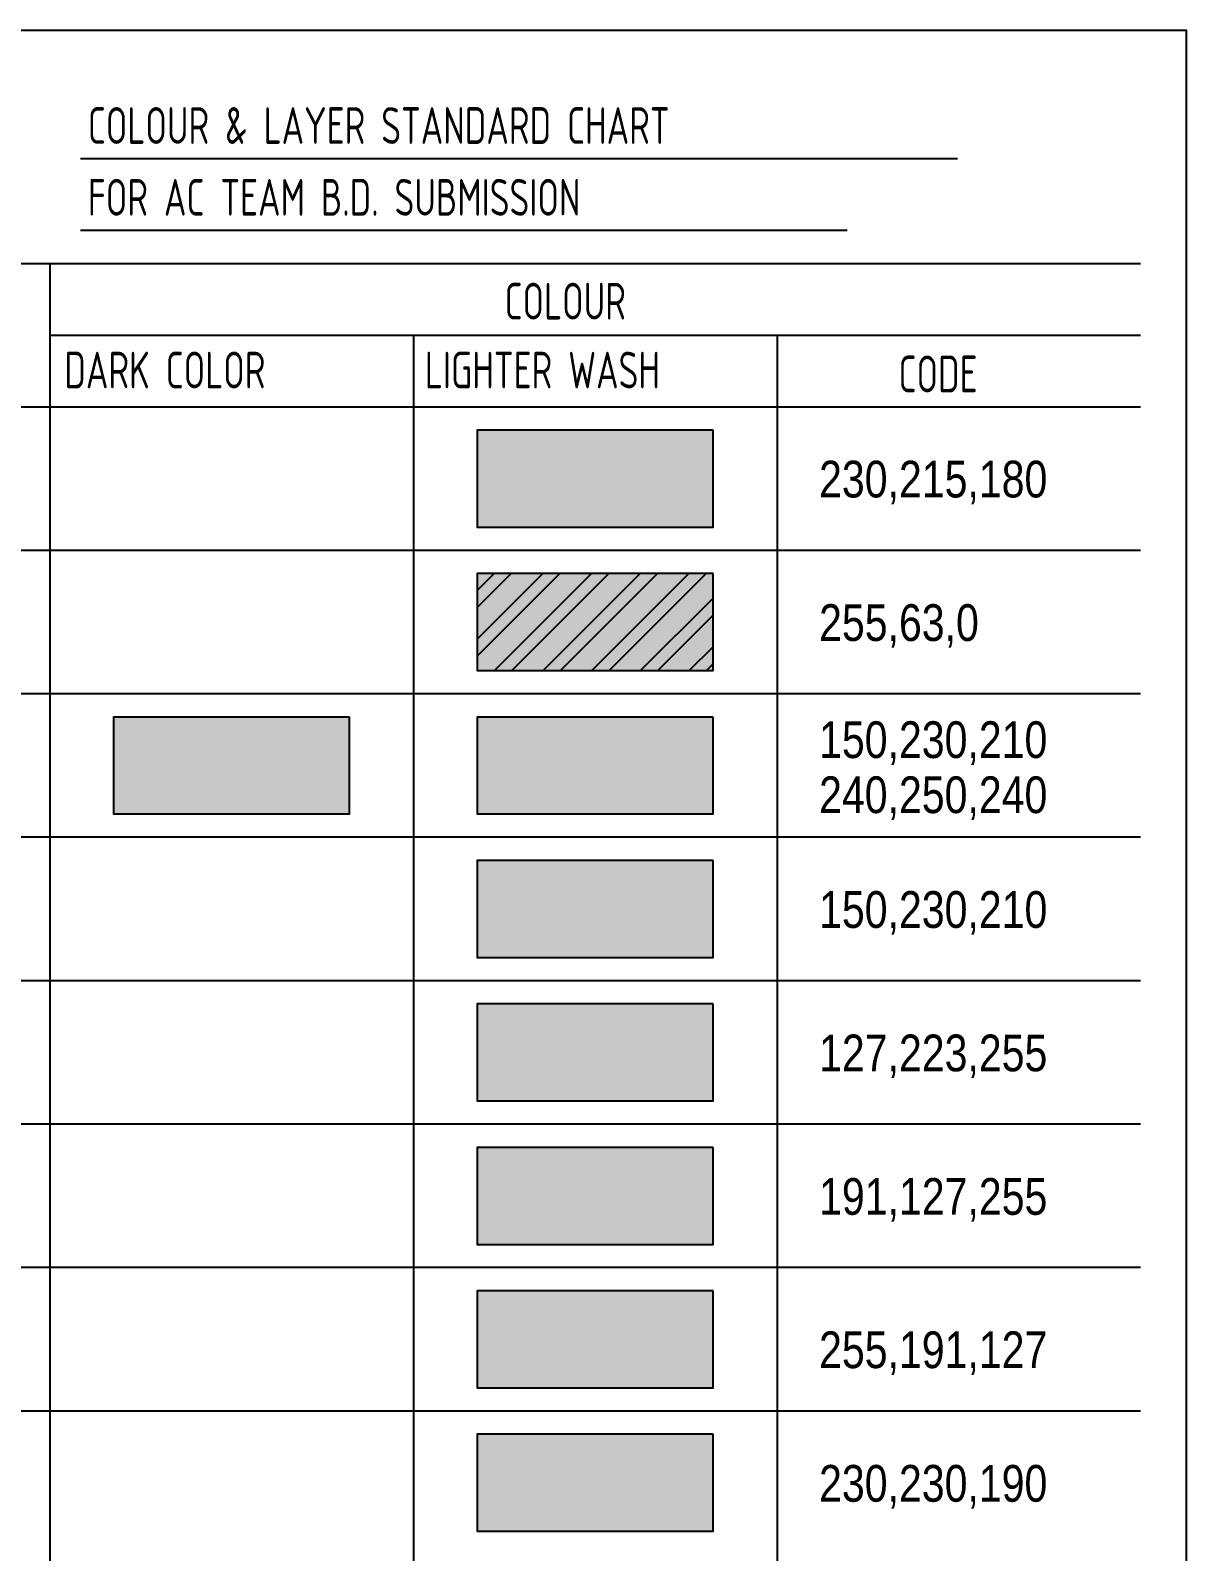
# Model space of a CAD drawing. Header units: millimetres. Extents: x 833576263 to 1668046980, y 817519639 to 1636103653.
# Drawn here: x 833762333 to 833774923, y 818028259 to 818044827 of the extents above; entities that cross this region are included whole.
import ezdxf

# ---------------------------------------------------------------- set-up
doc = ezdxf.new("R2010")
doc.units = ezdxf.units.MM
doc.header["$LTSCALE"] = 100
doc.header["$MEASUREMENT"] = 0
for name, color, linetype in [('C_DWG1002P00L0LGGBP$0$1', 7, 'Continuous'), ('C_DWG1002P00L0LGGBP$0$T-TITL', 7, 'Continuous'), ('X-REF', 7, 'Continuous')]:
    doc.layers.add(name, color=color, linetype=linetype)
for name, color, linetype, true_color in [('C_DWG1002P00L0LGGBP$0$C_BRICK', 20, 'Continuous', 0xff3f00), ('C_DWG1002P00L0LGGBP$0$C_CONCRETE', 7, 'Continuous', 0x96e6d2), ('C_DWG1002P00L0LGGBP$0$C_CONCRETE SLAB', 7, 'Continuous', 0xf0faf0), ('C_DWG1002P00L0LGGBP$0$C_HARDCORE', 7, 'Continuous', 0xe6d7b4), ('C_DWG1002P00L0LGGBP$0$C_HOLLOW CONCRETE BLOCK', 7, 'Continuous', 0xbf7fff), ('C_DWG1002P00L0LGGBP$0$C_LIGHTWEIGHT PARTITION', 7, 'Continuous', 0xffbf7f), ('C_DWG1002P00L0LGGBP$0$C_PLASTER', 7, 'Continuous', 0xe6e6be), ('C_DWG1002P00L0LGGBP$0$C_SOLID CONCRETE BLOCK', 7, 'Continuous', 0x7fdfff)]:
    doc.layers.add(name, color=color, linetype=linetype, true_color=true_color)
doc.styles.add('C_DWG1002P00L0LGGBP$0$ARCHITXT', font='ARCHITXT.SHX')
doc.styles.add('C_DWG1002P00L0LGGBP$0$ROMANS', font='arial.ttf', dxfattribs={"width": 0.8})

# ---------------------------------------------------------------- blocks, each defined once
blk = doc.blocks.new('C_DWG1002P00L0LGGBP$0$LSR-P-A4')
blk.add_lwpolyline([(0, 0), (210, 0), (210, 297), (0, 297)], close=True)
blk = doc.blocks.new('C_DWG1002P00L0LGGBP')
at = {"layer": 'C_DWG1002P00L0LGGBP$0$1'}
h = blk.add_hatch(dxfattribs=at)
h.set_pattern_fill('STEEL', scale=3000)
h.set_pattern_definition([(45, (833661584.05, 818015126.83), (-265.165, 265.165), []), (45, (833661584.05, 818015314.33), (-265.165, 265.165), [])])
h.paths.add_polyline_path([(833769767, 818038911), (833767199, 818038911), (833767199, 818037855), (833769767, 818037855)])
at = {"layer": 'C_DWG1002P00L0LGGBP$0$C_BRICK'}
blk.add_hatch(color=256, dxfattribs=at).paths.add_polyline_path([(833769767, 818038911), (833767199, 818038911), (833767199, 818037855), (833769767, 818037855)])
at = {"layer": 'C_DWG1002P00L0LGGBP$0$C_CONCRETE'}
blk.add_hatch(color=256, dxfattribs=at).paths.add_polyline_path([(833769767, 818035786), (833767199, 818035786), (833767199, 818034730), (833769767, 818034730)])
at = {"layer": 'C_DWG1002P00L0LGGBP$0$C_CONCRETE SLAB', "true_color": 0x96e6d2}
blk.add_hatch(color=121, dxfattribs=at).paths.add_polyline_path([(833765807, 818037348), (833763239, 818037348), (833763239, 818036293), (833765807, 818036293)])
at = {"layer": 'C_DWG1002P00L0LGGBP$0$C_CONCRETE SLAB'}
blk.add_hatch(color=256, dxfattribs=at).paths.add_polyline_path([(833769767, 818037348), (833767199, 818037348), (833767199, 818036293), (833769767, 818036293)])
at = {"layer": 'C_DWG1002P00L0LGGBP$0$C_HARDCORE'}
blk.add_hatch(color=256, dxfattribs=at).paths.add_polyline_path([(833769767, 818040473), (833767199, 818040473), (833767199, 818039418), (833769767, 818039418)])
at = {"layer": 'C_DWG1002P00L0LGGBP$0$C_HOLLOW CONCRETE BLOCK'}
blk.add_hatch(color=256, dxfattribs=at).paths.add_polyline_path([(833769767, 818032661), (833767199, 818032661), (833767199, 818031605), (833769767, 818031605)])
at = {"layer": 'C_DWG1002P00L0LGGBP$0$C_LIGHTWEIGHT PARTITION'}
blk.add_hatch(color=256, dxfattribs=at).paths.add_polyline_path([(833769767, 818031098), (833767199, 818031098), (833767199, 818030043), (833769767, 818030043)])
at = {"layer": 'C_DWG1002P00L0LGGBP$0$C_PLASTER'}
blk.add_hatch(color=256, dxfattribs=at).paths.add_polyline_path([(833769767, 818029536), (833767199, 818029536), (833767199, 818028480), (833769767, 818028480)])
at = {"layer": 'C_DWG1002P00L0LGGBP$0$C_SOLID CONCRETE BLOCK'}
blk.add_hatch(color=256, dxfattribs=at).paths.add_polyline_path([(833769767, 818034223), (833767199, 818034223), (833767199, 818033168), (833769767, 818033168)])
at = {"layer": 'C_DWG1002P00L0LGGBP$0$1', "color": 7}
for p, q in [((833754623, 818042289), (833774423, 818042289)), ((833762543, 818042289), (833762543, 818015727)), ((833762543, 818041508), (833774423, 818041508)), ((833766503, 818041508), (833766503, 818015727)), ((833770463, 818041508), (833770463, 818015727)), ((833754623, 818040727), (833774423, 818040727)), ((833774423, 818039164), (833754623, 818039164)), ((833774423, 818037602), (833754623, 818037602)), ((833774423, 818036039), (833754623, 818036039)), ((833774423, 818034477), (833754623, 818034477)), ((833774423, 818032914), (833754623, 818032914)), ((833774423, 818031352), (833754623, 818031352)), ((833774423, 818029789), (833754623, 818029789))]:
    blk.add_line(p, q, dxfattribs=at)
at = {"layer": 'C_DWG1002P00L0LGGBP$0$C_BRICK', "color": 7}
blk.add_lwpolyline([(833769767, 818038911), (833767199, 818038911), (833767199, 818037855), (833769767, 818037855)], close=True, dxfattribs=at)
at = {"layer": 'C_DWG1002P00L0LGGBP$0$C_CONCRETE', "color": 7}
blk.add_lwpolyline([(833769767, 818035786), (833767199, 818035786), (833767199, 818034730), (833769767, 818034730)], close=True, dxfattribs=at)
at = {"layer": 'C_DWG1002P00L0LGGBP$0$C_CONCRETE SLAB', "color": 7}
for points in [[(833765807, 818037348), (833763239, 818037348), (833763239, 818036293), (833765807, 818036293)], [(833769767, 818037348), (833767199, 818037348), (833767199, 818036293), (833769767, 818036293)]]:
    blk.add_lwpolyline(points, close=True, dxfattribs=at)
at = {"layer": 'C_DWG1002P00L0LGGBP$0$C_HARDCORE', "color": 7}
blk.add_lwpolyline([(833769767, 818040473), (833767199, 818040473), (833767199, 818039418), (833769767, 818039418)], close=True, dxfattribs=at)
at = {"layer": 'C_DWG1002P00L0LGGBP$0$C_HOLLOW CONCRETE BLOCK', "color": 7}
blk.add_lwpolyline([(833769767, 818032661), (833767199, 818032661), (833767199, 818031605), (833769767, 818031605)], close=True, dxfattribs=at)
at = {"layer": 'C_DWG1002P00L0LGGBP$0$C_LIGHTWEIGHT PARTITION', "color": 7}
blk.add_lwpolyline([(833769767, 818031098), (833767199, 818031098), (833767199, 818030043), (833769767, 818030043)], close=True, dxfattribs=at)
at = {"layer": 'C_DWG1002P00L0LGGBP$0$C_PLASTER', "color": 7}
blk.add_lwpolyline([(833769767, 818029536), (833767199, 818029536), (833767199, 818028480), (833769767, 818028480)], close=True, dxfattribs=at)
at = {"layer": 'C_DWG1002P00L0LGGBP$0$C_SOLID CONCRETE BLOCK', "color": 7}
blk.add_lwpolyline([(833769767, 818034223), (833767199, 818034223), (833767199, 818033168), (833769767, 818033168)], close=True, dxfattribs=at)
at = {"layer": 'C_DWG1002P00L0LGGBP$0$T-TITL', "color": 2}
for p, q in [((833762879, 818043432), (833772429, 818043432)), ((833762879, 818042651), (833771228, 818042651))]:
    blk.add_line(p, q, dxfattribs=at)
at = {"layer": 'C_DWG1002P00L0LGGBP$0$1', "color": 7, "xscale": 100, "yscale": 100, "zscale": 100}
blk.add_blockref('C_DWG1002P00L0LGGBP$0$LSR-P-A4', (833753923, 818015127), dxfattribs=at)
at = {"layer": 'C_DWG1002P00L0LGGBP$0$C_BRICK', "style": 'C_DWG1002P00L0LGGBP$0$ROMANS', "oblique": 360, "width": 0.8}
blk.add_text('255,63,0', height=400, rotation=360, dxfattribs=at).set_placement((833770921, 818038177))
at = {"layer": 'C_DWG1002P00L0LGGBP$0$C_CONCRETE', "color": 121, "true_color": 0x96e6d2, "style": 'C_DWG1002P00L0LGGBP$0$ROMANS', "oblique": 360, "width": 0.8}
for p in [(833770921, 818036902), (833770921, 818035052)]:
    blk.add_text('150,230,210', height=400, rotation=360, dxfattribs=at).set_placement(p)
at = {"layer": 'C_DWG1002P00L0LGGBP$0$C_CONCRETE SLAB', "style": 'C_DWG1002P00L0LGGBP$0$ROMANS', "oblique": 360, "width": 0.8}
blk.add_text('240,250,240', height=400, rotation=360, dxfattribs=at).set_placement((833770921, 818036302))
at = {"layer": 'C_DWG1002P00L0LGGBP$0$C_HARDCORE', "color": 254, "true_color": 0xe6d7b4, "style": 'C_DWG1002P00L0LGGBP$0$ROMANS', "oblique": 360, "width": 0.8}
blk.add_text('230,215,180', height=400, rotation=360, dxfattribs=at).set_placement((833770921, 818039740))
at = {"layer": 'C_DWG1002P00L0LGGBP$0$C_HOLLOW CONCRETE BLOCK', "style": 'C_DWG1002P00L0LGGBP$0$ROMANS', "oblique": 360, "width": 0.8}
blk.add_text('191,127,255', height=400, rotation=360, dxfattribs=at).set_placement((833770921, 818031927))
at = {"layer": 'C_DWG1002P00L0LGGBP$0$C_LIGHTWEIGHT PARTITION', "style": 'C_DWG1002P00L0LGGBP$0$ROMANS', "oblique": 360, "width": 0.8}
blk.add_text('255,191,127', height=400, rotation=360, dxfattribs=at).set_placement((833770921, 818030257))
at = {"layer": 'C_DWG1002P00L0LGGBP$0$C_PLASTER', "color": 254, "true_color": 0xe6e6be, "style": 'C_DWG1002P00L0LGGBP$0$ROMANS', "oblique": 360, "width": 0.8}
blk.add_text('230,230,190', height=400, rotation=360, dxfattribs=at).set_placement((833770921, 818028802))
at = {"layer": 'C_DWG1002P00L0LGGBP$0$C_SOLID CONCRETE BLOCK', "style": 'C_DWG1002P00L0LGGBP$0$ROMANS', "oblique": 360, "width": 0.8}
blk.add_text('127,223,255', height=400, rotation=360, dxfattribs=at).set_placement((833770921, 818033490))
at = {"layer": 'C_DWG1002P00L0LGGBP$0$T-TITL', "color": 2, "style": 'C_DWG1002P00L0LGGBP$0$ARCHITXT', "width": 0.8}
for s, p in [('COLOUR & LAYER STANDARD CHART', (833762958, 818043591)), ('FOR AC TEAM B.D. SUBMISSION', (833762958, 818042809)), ('COLOUR', (833767496, 818041678)), ('DARK COLOR', (833762702, 818040928)), ('LIGHTER WASH', (833766628, 818040928)), ('CODE', (833771786, 818040885))]:
    blk.add_text(s, height=400, dxfattribs=at).set_placement(p)

msp = doc.modelspace()

# ---------------------------------------------------------------- block references
at = {"layer": 'X-REF'}
msp.add_blockref('C_DWG1002P00L0LGGBP', (0, 0), dxfattribs=at)

doc.saveas('drawing.dxf')
